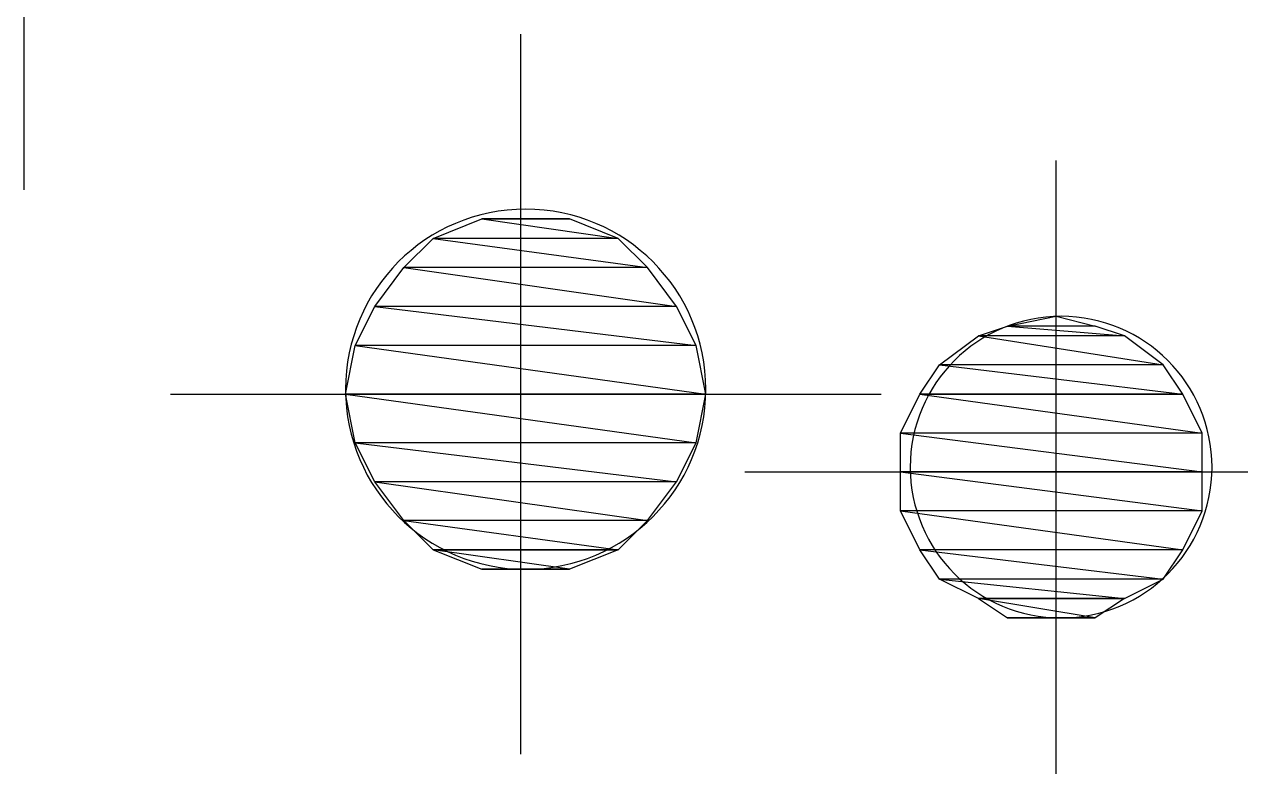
# Model space of a CAD drawing. Extents: x -3 to 1587, y 0 to 1122.
# Drawn here: x 1066.72 to 1086.71, y 203.52 to 215.84 of the extents above; entities that cross this region are included whole.
import ezdxf

# ---------------------------------------------------------------- set-up
doc = ezdxf.new("R2010")
doc.units = 0
doc.layers.add('Page_1', color=7, linetype='CONTINUOUS')

msp = doc.modelspace()

# ---------------------------------------------------------------- linework, layer by layer
at = {"layer": 'Page_1', "color": 7}
for points in [[(1066.72, 213.1167), (1066.72, 224.7967)], [(1074.88, 203.8367), (1074.88, 215.6767)], [(1083.68, 203.5167), (1083.68, 213.5967)], [(1069.12, 209.7567), (1080.8, 209.7567)], [(1078.56, 208.4767), (1088.64, 208.4767)]]:
    msp.add_lwpolyline(points, dxfattribs=at)
at = {"layer": 'Page_1', "color": 1}
for points in [[(1074.24, 212.6367), (1076.48, 212.3167), (1073.44, 212.3167)], [(1074.88, 212.6367), (1075.68, 212.6367), (1074.24, 212.6367)], [(1075.68, 212.6367), (1074.24, 212.6367), (1076.48, 212.3167)], [(1073.44, 212.3167), (1076.96, 211.8367), (1072.96, 211.8367)], [(1076.48, 212.3167), (1073.44, 212.3167), (1076.96, 211.8367)], [(1072.96, 211.8367), (1077.44, 211.1967), (1072.48, 211.1967)], [(1076.96, 211.8367), (1072.96, 211.8367), (1077.44, 211.1967)], [(1072.48, 211.1967), (1077.76, 210.5567), (1072.16, 210.5567)], [(1077.44, 211.1967), (1072.48, 211.1967), (1077.76, 210.5567)], [(1083.68, 211.0367), (1084.32, 210.8767), (1082.88, 210.8767)], [(1082.4, 210.7167), (1085.44, 210.2367), (1081.76, 210.2367)], [(1082.88, 210.8767), (1084.8, 210.7167), (1082.4, 210.7167)], [(1084.8, 210.7167), (1082.4, 210.7167), (1085.44, 210.2367)], [(1084.32, 210.8767), (1082.88, 210.8767), (1084.8, 210.7167)], [(1072.16, 210.5567), (1077.92, 209.7567), (1072, 209.7567)], [(1077.76, 210.5567), (1072.16, 210.5567), (1077.92, 209.7567)], [(1081.76, 210.2367), (1085.76, 209.7567), (1081.44, 209.7567)], [(1085.44, 210.2367), (1081.76, 210.2367), (1085.76, 209.7567)], [(1077.92, 209.7567), (1072, 209.7567), (1077.76, 208.9567)], [(1072, 209.7567), (1077.76, 208.9567), (1072.16, 208.9567)], [(1081.44, 209.7567), (1086.08, 209.1167), (1081.12, 209.1167)], [(1085.76, 209.7567), (1081.44, 209.7567)], [(1081.44, 209.7567), (1085.76, 209.7567), (1085.76, 209.7567)], [(1085.76, 209.7567), (1081.44, 209.7567), (1086.08, 209.1167)], [(1086.08, 209.1167), (1081.12, 209.1167), (1086.08, 208.4767)], [(1081.12, 209.1167), (1086.08, 208.4767), (1081.12, 208.4767)], [(1077.76, 208.9567), (1072.16, 208.9567), (1077.44, 208.3167)], [(1072.16, 208.9567), (1077.44, 208.3167), (1072.48, 208.3167)], [(1077.44, 208.3167), (1072.48, 208.3167), (1076.96, 207.6767)], [(1072.48, 208.3167), (1076.96, 207.6767), (1072.96, 207.6767)], [(1086.08, 208.4767), (1081.12, 208.4767), (1086.08, 207.8367)], [(1081.12, 208.4767), (1086.08, 207.8367), (1081.12, 207.8367)], [(1086.08, 207.8367), (1081.12, 207.8367), (1085.76, 207.1967)], [(1081.12, 207.8367), (1085.76, 207.1967), (1081.44, 207.1967)], [(1076.96, 207.6767), (1072.96, 207.6767), (1076.48, 207.1967)], [(1072.96, 207.6767), (1076.48, 207.1967), (1073.44, 207.1967)], [(1073.44, 207.1967), (1074.24, 206.8767), (1075.68, 206.8767)], [(1073.44, 207.1967), (1076.48, 207.1967), (1075.68, 206.8767)], [(1085.76, 207.1967), (1081.44, 207.1967), (1085.44, 206.7167)], [(1081.44, 207.1967), (1085.44, 206.7167), (1081.76, 206.7167)], [(1074.24, 206.8767), (1075.68, 206.8767), (1074.88, 206.8767)], [(1085.44, 206.7167), (1081.76, 206.7167), (1084.8, 206.3967)], [(1081.76, 206.7167), (1084.8, 206.3967), (1082.4, 206.3967)], [(1082.4, 206.3967), (1082.88, 206.0767), (1084.32, 206.0767)], [(1082.4, 206.3967), (1084.8, 206.3967), (1084.32, 206.0767)], [(1082.88, 206.0767), (1084.32, 206.0767), (1083.68, 206.0767)]]:
    msp.add_lwpolyline(points, close=True, dxfattribs=at)
at = {"layer": 'Page_1', "color": 7}
for points in [[(1074.96, 212.7967), (1073.325232, 212.7967), (1072, 211.471468), (1072, 209.8367)], [(1077.92, 209.8367), (1077.92, 211.471468), (1076.594768, 212.7967), (1074.96, 212.7967)], [(1083.76, 211.0367), (1082.390304, 211.0367), (1081.28, 209.926364), (1081.28, 208.5567)], [(1086.24, 208.5567), (1086.24, 209.926364), (1085.12968, 211.0367), (1083.76, 211.0367)], [(1072, 209.8367), (1072, 208.201932), (1073.325232, 206.8767), (1074.96, 206.8767)], [(1074.96, 206.8767), (1076.594768, 206.8767), (1077.92, 208.201932), (1077.92, 209.8367)], [(1081.28, 208.5567), (1081.28, 207.187036), (1082.390304, 206.0767), (1083.76, 206.0767)], [(1083.76, 206.0767), (1085.12968, 206.0767), (1086.24, 207.187036), (1086.24, 208.5567)]]:
    msp.add_open_spline(points, degree=3, dxfattribs=at)

doc.saveas('drawing.dxf')
